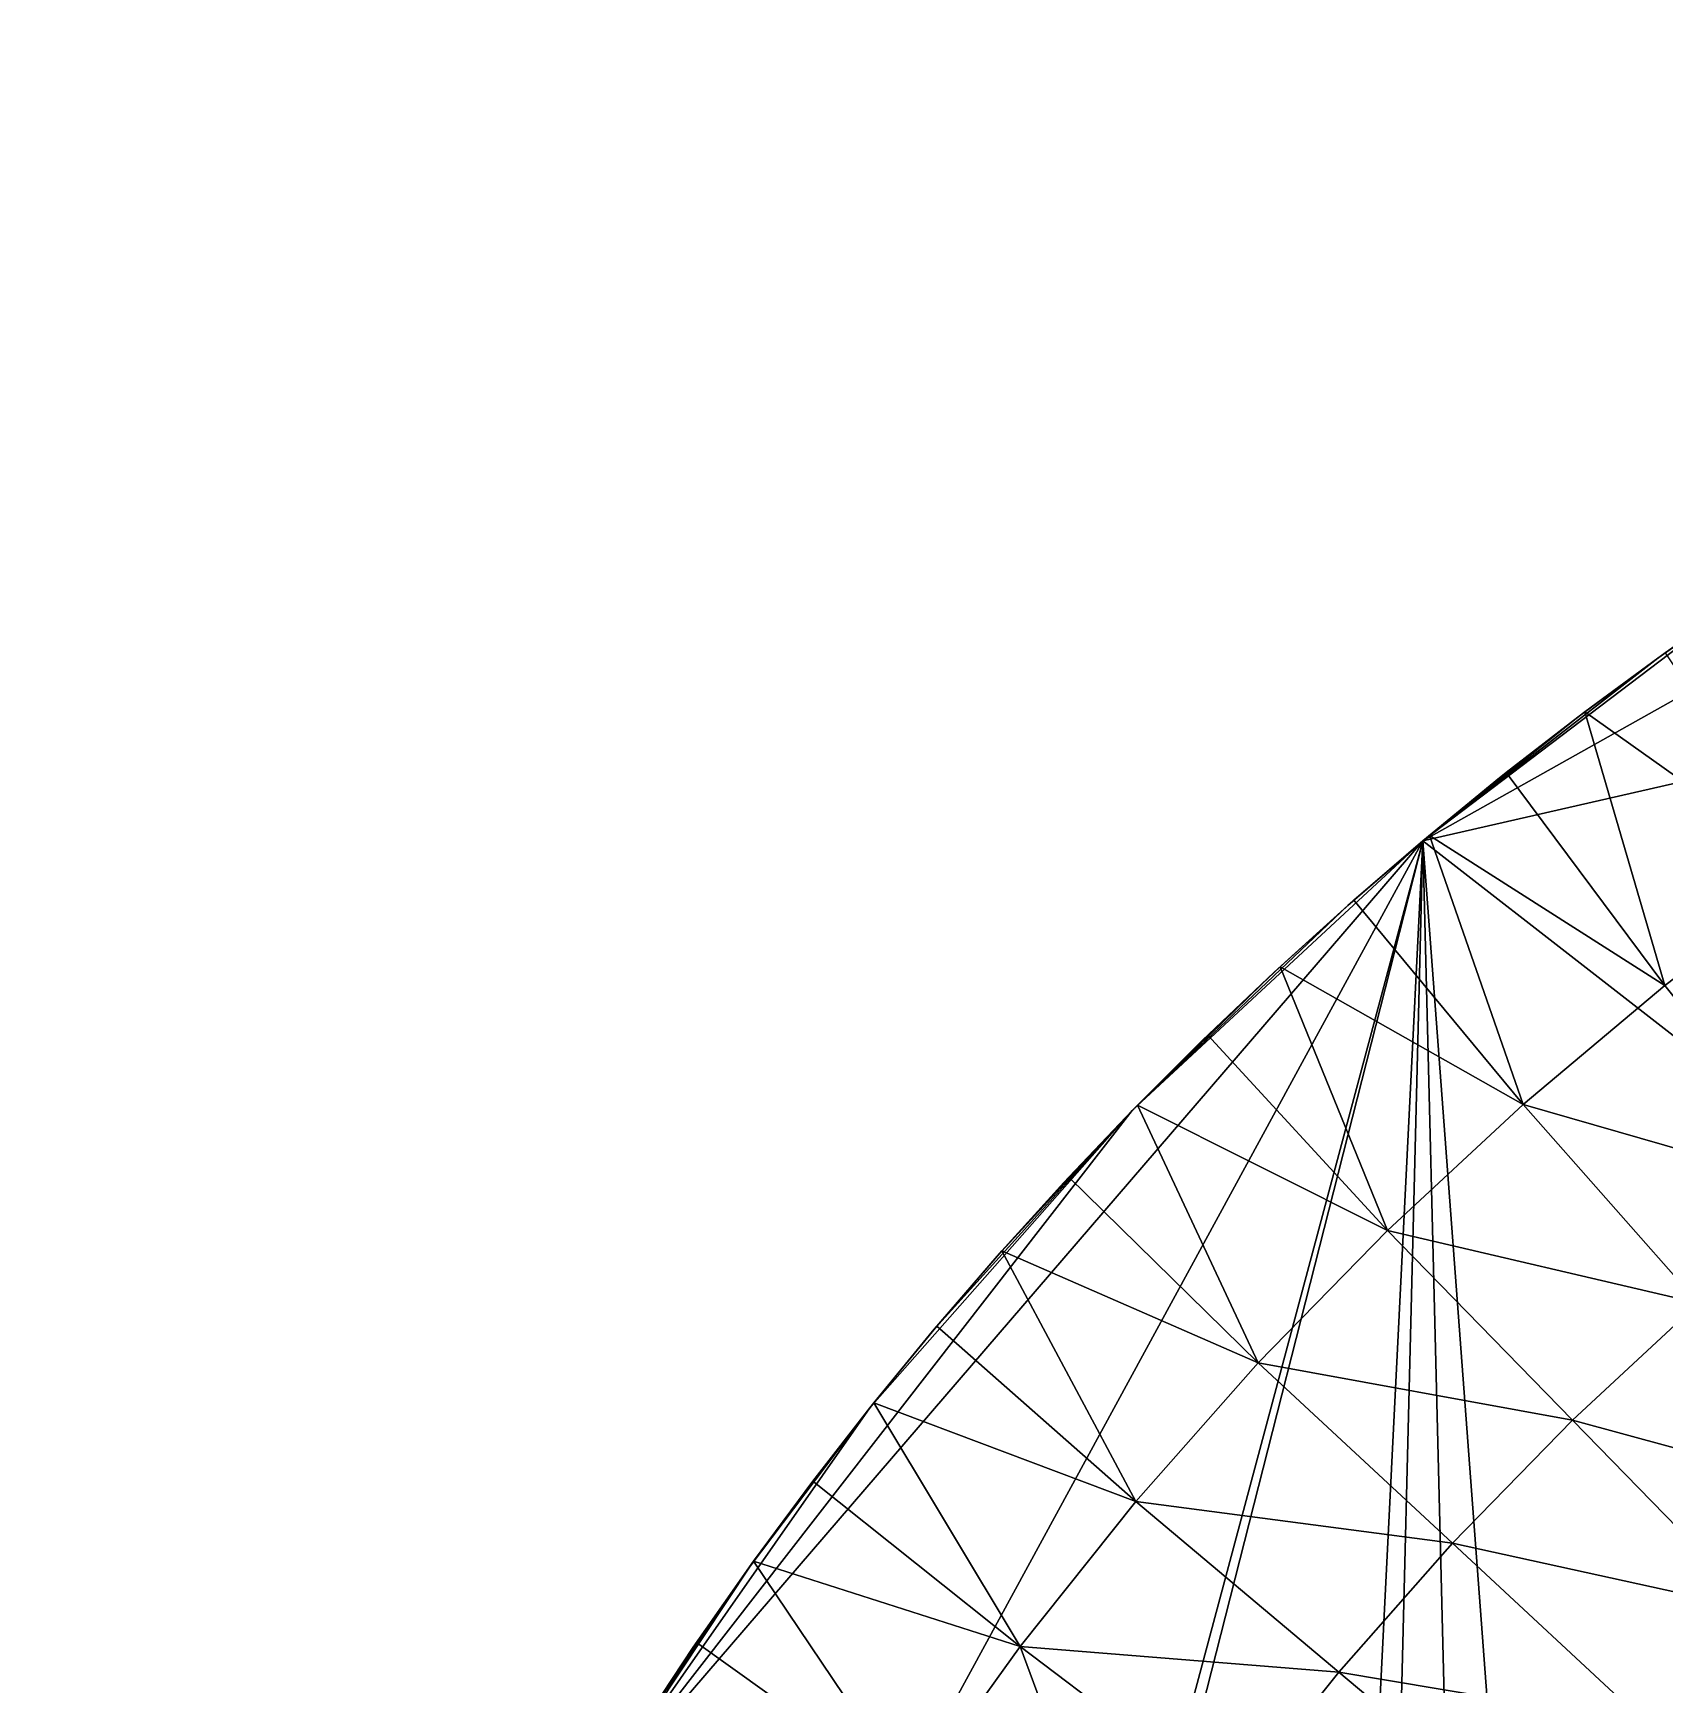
# Model space of a CAD drawing. Header units: millimetres. Extents: x -3750 to 5350, y -3750 to 3750.
# Drawn here: x -3721 to -2182, y 2077 to 3634 of the extents above; entities that cross this region are included whole.
import ezdxf

# ---------------------------------------------------------------- set-up
doc = ezdxf.new("R2010")
doc.units = ezdxf.units.MM
doc.header["$MEASUREMENT"] = 0
doc.layers.add('MESH_3D', color=2, linetype='CONTINUOUS')

msp = doc.modelspace()

# ---------------------------------------------------------------- linework, layer by layer
at = {"layer": 'MESH_3D'}
for points in [[(925.3, 3634, 32500), (-2410.5, 2872.7, 32500), (3378.6, -1627.1, 32500)], [(925.3, 3634, 32500), (-1194.3, 3554.7, 32500), (-2410.5, 2872.7, 32500)], [(-1194.3, 3554.7, 32500), (-2112.5, 3098.4, 32500), (-2410.5, 2872.7, 32500)], [(-2112.5, 3098.4, 32500), (-2189, 3044.8, 32500), (-2410.5, 2872.7, 32500)], [(-2189, 3044.8, 32500), (-2112.5, 3098.4, 32500), (-2182, 3049.8, 25000)], [(-2189, 3044.8, 32500), (-2264.3, 2989.2, 32500), (-2410.5, 2872.7, 32500)], [(-2264.3, 2989.2, 32500), (-2189, 3044.8, 32500), (-2257.6, 2994.3, 25000)], [(-2043.1, 2841.8, 24800), (-2257.6, 2994.3, 25000), (-2182, 3049.8, 25000)], [(-2189, 3044.8, 32500), (-2182, 3049.8, 25000), (-2257.6, 2994.3, 25000)], [(-2182.2, 2736.4, 24800), (-2331.7, 2937, 25000), (-2257.6, 2994.3, 25000)], [(-2264.3, 2989.2, 32500), (-2257.6, 2994.3, 25000), (-2331.7, 2937, 25000)], [(-2182.2, 2736.4, 24800), (-2257.6, 2994.3, 25000), (-2043.1, 2841.8, 24800)], [(-2264.3, 2989.2, 32500), (-2338.1, 2931.9, 32500), (-2410.5, 2872.7, 32500)], [(-2338.1, 2931.9, 32500), (-2264.3, 2989.2, 32500), (-2331.7, 2937, 25000)], [(-2410.5, 2872.7, 32500), (-2338.1, 2931.9, 32500), (-2404.3, 2877.8, 25000)], [(-2182.2, 2736.4, 24800), (-2404.3, 2877.8, 25000), (-2331.7, 2937, 25000)], [(-2338.1, 2931.9, 32500), (-2331.7, 2937, 25000), (-2404.3, 2877.8, 25000)], [(-2410.5, 2872.7, 32500), (-3199.8, 1955.4, 32500), (-3720.9, 466.3, 32500)], [(-2410.5, 2872.7, 32500), (-3720.9, 466.3, 32500), (-3523.8, -1282.6, 32500)], [(-2410.5, 2872.7, 32500), (-3523.8, -1282.6, 32500), (-3490.8, -1370, 32500)], [(-2410.5, 2872.7, 32500), (-3490.8, -1370, 32500), (-2684.5, -2618.4, 32500)], [(-2410.5, 2872.7, 32500), (-2684.5, 2618.4, 32500), (-3199.8, 1955.4, 32500)], [(-2410.5, 2872.7, 32500), (-2481.3, 2811.7, 32500), (-2684.5, 2618.4, 32500)], [(-2410.5, 2872.7, 32500), (-2684.5, -2618.4, 32500), (-2550.6, -2748.9, 32500)], [(-2410.5, 2872.7, 32500), (-2550.6, -2748.9, 32500), (-2264.3, -2989.2, 32500)], [(-2481.3, 2811.7, 32500), (-2410.5, 2872.7, 32500), (-2475.5, 2816.8, 25000)], [(-2315.9, 2624.2, 24800), (-2475.5, 2816.8, 25000), (-2404.3, 2877.8, 25000)], [(-2410.5, 2872.7, 32500), (-2404.3, 2877.8, 25000), (-2475.5, 2816.8, 25000)], [(-2410.5, 2872.7, 32500), (-2264.3, -2989.2, 32500), (-1955.4, -3199.8, 32500)], [(3378.6, -1627.1, 32500), (-2410.5, 2872.7, 32500), (-1955.4, -3199.8, 32500)], [(-2315.9, 2624.2, 24800), (-2404.3, 2877.8, 25000), (-2182.2, 2736.4, 24800)], [(-2182.2, 2736.4, 24800), (-2043.1, 2841.8, 24800), (-2026.3, 2541, 24600)], [(-2481.3, 2811.7, 32500), (-2550.6, 2748.9, 32500), (-2684.5, 2618.4, 32500)], [(-2550.6, 2748.9, 32500), (-2481.3, 2811.7, 32500), (-2545.1, 2754, 25000)], [(-2315.9, 2624.2, 24800), (-2545.1, 2754, 25000), (-2475.5, 2816.8, 25000)], [(-2481.3, 2811.7, 32500), (-2475.5, 2816.8, 25000), (-2545.1, 2754, 25000)], [(-2550.6, 2748.9, 32500), (-2618.4, 2684.5, 32500), (-2684.5, 2618.4, 32500)], [(-2618.4, 2684.5, 32500), (-2550.6, 2748.9, 32500), (-2613.2, 2689.6, 25000)], [(-2443.8, 2505.5, 24800), (-2613.2, 2689.6, 25000), (-2545.1, 2754, 25000)], [(-2550.6, 2748.9, 32500), (-2545.1, 2754, 25000), (-2613.2, 2689.6, 25000)], [(-2443.8, 2505.5, 24800), (-2545.1, 2754, 25000), (-2315.9, 2624.2, 24800)], [(-2315.9, 2624.2, 24800), (-2182.2, 2736.4, 24800), (-2026.3, 2541, 24600)], [(-2684.5, 2618.4, 32500), (-2618.4, 2684.5, 32500), (-2679.6, 2623.4, 25000)], [(-2443.8, 2505.5, 24800), (-2679.6, 2623.4, 25000), (-2613.2, 2689.6, 25000)], [(-2618.4, 2684.5, 32500), (-2613.2, 2689.6, 25000), (-2679.6, 2623.4, 25000)], [(-2684.5, 2618.4, 32500), (-2931.9, 2338.1, 32500), (-3199.8, 1955.4, 32500)], [(-2684.5, 2618.4, 32500), (-2872.7, 2410.5, 32500), (-2931.9, 2338.1, 32500)], [(-2684.5, 2618.4, 32500), (-2811.7, 2481.3, 32500), (-2872.7, 2410.5, 32500)], [(-2684.5, 2618.4, 32500), (-2748.9, 2550.6, 32500), (-2811.7, 2481.3, 32500)], [(-2748.9, 2550.6, 32500), (-2684.5, 2618.4, 32500), (-2744.3, 2555.6, 25000)], [(-2565.7, 2380.6, 24800), (-2744.3, 2555.6, 25000), (-2679.6, 2623.4, 25000)], [(-2684.5, 2618.4, 32500), (-2679.6, 2623.4, 25000), (-2744.3, 2555.6, 25000)], [(-2565.7, 2380.6, 24800), (-2679.6, 2623.4, 25000), (-2443.8, 2505.5, 24800)], [(-2443.8, 2505.5, 24800), (-2315.9, 2624.2, 24800), (-2150.5, 2436.8, 24600)], [(-2315.9, 2624.2, 24800), (-2026.3, 2541, 24600), (-2150.5, 2436.8, 24600)], [(-2565.7, 2380.6, 24800), (-2807.3, 2486.3, 25000), (-2744.3, 2555.6, 25000)], [(-2748.9, 2550.6, 32500), (-2744.3, 2555.6, 25000), (-2807.3, 2486.3, 25000)], [(-2811.7, 2481.3, 32500), (-2748.9, 2550.6, 32500), (-2807.3, 2486.3, 25000)], [(-2565.7, 2380.6, 24800), (-2443.8, 2505.5, 24800), (-2269.3, 2326.6, 24600)], [(-2443.8, 2505.5, 24800), (-2150.5, 2436.8, 24600), (-2269.3, 2326.6, 24600)], [(-2872.7, 2410.5, 32500), (-2811.7, 2481.3, 32500), (-2868.6, 2415.3, 25000)], [(-2681.2, 2249.8, 24800), (-2868.6, 2415.3, 25000), (-2807.3, 2486.3, 25000)], [(-2811.7, 2481.3, 32500), (-2807.3, 2486.3, 25000), (-2868.6, 2415.3, 25000)], [(-2681.2, 2249.8, 24800), (-2807.3, 2486.3, 25000), (-2565.7, 2380.6, 24800)], [(-2269.3, 2326.6, 24600), (-2150.5, 2436.8, 24600), (-1985.1, 2249.3, 24400)], [(-2681.2, 2249.8, 24800), (-2928, 2342.9, 25000), (-2868.6, 2415.3, 25000)], [(-2872.7, 2410.5, 32500), (-2868.6, 2415.3, 25000), (-2928, 2342.9, 25000)], [(-2931.9, 2338.1, 32500), (-2872.7, 2410.5, 32500), (-2928, 2342.9, 25000)], [(-2681.2, 2249.8, 24800), (-2565.7, 2380.6, 24800), (-2382.4, 2210.6, 24600)], [(-2565.7, 2380.6, 24800), (-2269.3, 2326.6, 24600), (-2382.4, 2210.6, 24600)], [(-2931.9, 2338.1, 32500), (-3044.8, 2189, 32500), (-3199.8, 1955.4, 32500)], [(-2931.9, 2338.1, 32500), (-2989.2, 2264.3, 32500), (-3044.8, 2189, 32500)], [(-2989.2, 2264.3, 32500), (-2931.9, 2338.1, 32500), (-2985.7, 2269, 25000)], [(-2790, 2113.3, 24800), (-2985.7, 2269, 25000), (-2928, 2342.9, 25000)], [(-2931.9, 2338.1, 32500), (-2928, 2342.9, 25000), (-2985.7, 2269, 25000)], [(-2790, 2113.3, 24800), (-2928, 2342.9, 25000), (-2681.2, 2249.8, 24800)], [(-2382.4, 2210.6, 24600), (-2269.3, 2326.6, 24600), (-2094.7, 2147.6, 24400)], [(-2269.3, 2326.6, 24600), (-1985.1, 2249.3, 24400), (-2094.7, 2147.6, 24400)], [(-3044.8, 2189, 32500), (-2989.2, 2264.3, 32500), (-3041.4, 2193.7, 25000)], [(-2790, 2113.3, 24800), (-3041.4, 2193.7, 25000), (-2985.7, 2269, 25000)], [(-2989.2, 2264.3, 32500), (-2985.7, 2269, 25000), (-3041.4, 2193.7, 25000)], [(-2790, 2113.3, 24800), (-2681.2, 2249.8, 24800), (-2489.6, 2089.1, 24600)], [(-2681.2, 2249.8, 24800), (-2382.4, 2210.6, 24600), (-2489.6, 2089.1, 24600)], [(-2489.6, 2089.1, 24600), (-2382.4, 2210.6, 24600), (-2199.2, 2040.5, 24400)], [(-2382.4, 2210.6, 24600), (-2094.7, 2147.6, 24400), (-2199.2, 2040.5, 24400)], [(-3044.8, 2189, 32500), (-3150.1, 2034.5, 32500), (-3199.8, 1955.4, 32500)], [(-3044.8, 2189, 32500), (-3098.4, 2112.5, 32500), (-3150.1, 2034.5, 32500)], [(-3098.4, 2112.5, 32500), (-3044.8, 2189, 32500), (-3095.3, 2117, 25000)], [(-2891.8, 1971.6, 24800), (-3095.3, 2117, 25000), (-3041.4, 2193.7, 25000)], [(-3044.8, 2189, 32500), (-3041.4, 2193.7, 25000), (-3095.3, 2117, 25000)], [(-2891.8, 1971.6, 24800), (-3041.4, 2193.7, 25000), (-2790, 2113.3, 24800)], [(-2199.2, 2040.5, 24400), (-2094.7, 2147.6, 24400), (-1920.2, 1968.6, 24200)], [(-3150.1, 2034.5, 32500), (-3098.4, 2112.5, 32500), (-3147.3, 2038.9, 25000)], [(-2891.8, 1971.6, 24800), (-3147.3, 2038.9, 25000), (-3095.3, 2117, 25000)], [(-3098.4, 2112.5, 32500), (-3095.3, 2117, 25000), (-3147.3, 2038.9, 25000)], [(-2891.8, 1971.6, 24800), (-2790, 2113.3, 24800), (-2685.3, 1830.8, 24600)], [(-2790, 2113.3, 24800), (-2489.6, 2089.1, 24600), (-2590.7, 1962.4, 24600)], [(-2790, 2113.3, 24800), (-2590.7, 1962.4, 24600), (-2685.3, 1830.8, 24600)], [(-2590.7, 1962.4, 24600), (-2489.6, 2089.1, 24600), (-2298.1, 1928.4, 24400)], [(-2489.6, 2089.1, 24600), (-2199.2, 2040.5, 24400), (-2298.1, 1928.4, 24400)]]:
    msp.add_3dface(points, dxfattribs=at)

doc.saveas('drawing.dxf')
